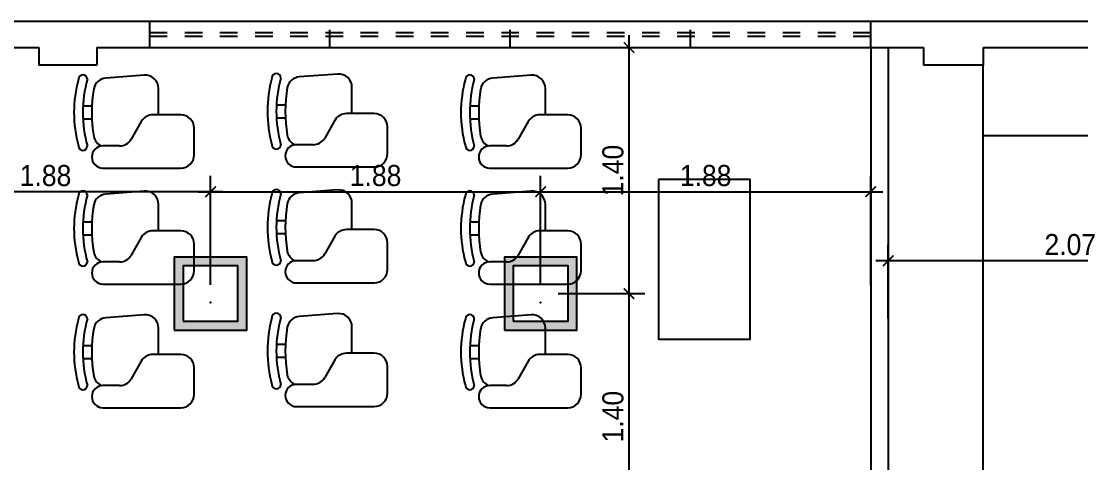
# Model space of a CAD drawing. Header units: millimetres. Extents: x 7034 to 7235, y -465 to -380.
# Drawn here: x 7133.9 to 7139.93, y -426.16 to -423.65 of the extents above; entities that cross this region are included whole.
import ezdxf

# ---------------------------------------------------------------- set-up
doc = ezdxf.new("R2010")
doc.units = ezdxf.units.MM
doc.header["$LTSCALE"] = 0.005
doc.linetypes.add('CONTINUO', pattern=[0])
doc.linetypes.add('DASHED', pattern=[19.05, 12.7, -6.35])
doc.layers.get('0').update_dxf_attribs({"linetype": 'CONTINUO'})
doc.layers.get('DEFPOINTS').update_dxf_attribs({"linetype": 'CONTINUO', "lineweight": 15})
for name, color, linetype in [('- COTAS', 12, 'Continuous'), ('0-LUMINOTEC-TETO', 170, 'Continuous'), ('ARQ-PEITORIAL', 4, 'Continuous'), ('ARQ_ALVENARIA', 6, 'Continuous'), ('ARQ_JANELAALTA', 150, 'DASHED'), ('NN_PISO', 8, 'Continuous')]:
    doc.layers.add(name, color=color, linetype=linetype)
doc.layers.add('0-LAYOUT', color=250, linetype='Continuous', lineweight=25)
doc.styles.add('ARQ', font='arial.ttf', dxfattribs={"width": 0.9})
doc.dimstyles.new('1-50', dxfattribs={"dimtxt": 0.12, "dimasz": 0.06, "dimexe": 0.09, "dimexo": 0.1, "dimgap": 0.03, "dimtad": 1, "dimzin": 0, "dimdsep": 46, "dimtxsty": 'ARQ', "dimblk": 'ARCHTICK', "dimcen": 0, "dimdle": 0.07, "dimclrd": 1, "dimclre": 1, "dimclrt": 7, "dimadec": 0, "dimazin": 0, "dimtm": 1e-09, "dimtfac": 1, "dimtofl": 0, "dimtmove": 2, "dimatfit": 3, "dimldrblk": 'ARCHTICK', "dimfxl": 1, "dimtolj": 1, "dimtzin": 0, "dimlwd": -1, "dimlwe": -1, "dimarcsym": 0})

# ---------------------------------------------------------------- blocks, each defined once
blk = doc.blocks.new('A$C778229A4')
at = {"layer": '0-LAYOUT', "linetype": 'Continuous'}
for p, q in [((556.6, 737.6), (252.4, 714.2)), ((670.6, 423.4), (670.6, 632.1)), ((72, 493.9), (142.4, 493.9)), ((847, 423.4), (626.1, 423.4)), ((142.4, 388.1), (72, 388.1)), ((534.2, 370.1), (454.1, 229.7)), ((952.8, 105.8), (952.8, 317.5)), ((362.2, 176.4), (229.5, 176.4)), ((229.5, 0), (847, 0))]:
    blk.add_line(p, q, dxfattribs=at)
for centre, radius, start, end in [((1004.3, 441), 1004.3, 164.72346, 195.27654), ((70.8, 705.6), 35.3, 0, 180), ((1074.9, 441), 1004.3, 164.72346, 195.27654), ((260.5, 608.7), 105.8, 94.39871, 168.30549), ((564.7, 632.1), 105.8, 0, 94.39871), ((1283.9, 441), 1142.8, 170.47649, 189.52351), ((626.1, 317.5), 105.8, 90, 150.25512), ((847, 317.5), 105.8, 0, 90), ((70.8, 176.4), 35.3, 180, 0), ((229.5, 88.2), 88.2, 90, 270), ((260.5, 273.4), 105.8, 191.69451, 247.18493), ((362.2, 282.3), 105.8, 270, 330.25512), ((847, 105.8), 105.8, 270, 0)]:
    blk.add_arc(centre, radius, start, end, dxfattribs=at)
blk = doc.blocks.new('011239')
h = blk.add_hatch(color=256)
h.paths.add_polyline_path([(-20.6, 20.75), (-20.6, -20.75), (20.6, -20.75), (20.6, 20.75)])
h.paths.add_polyline_path([(15.6, 15.75), (15.6, -15.75), (-15.6, -15.75), (-15.6, 15.75)], flags=16)
for points in [[(-20.6, -20.75), (20.6, -20.75), (20.6, 20.75), (-20.6, 20.75)], [(-15.6, -15.75), (15.6, -15.75), (15.6, 15.75), (-15.6, 15.75)]]:
    blk.add_lwpolyline(points, close=True)
blk = doc.blocks.new('_ArchTick')
at = {"color": 0, "linetype": 'ByBlock', "const_width": 0.15}
blk.add_lwpolyline([(-0.5, -0.5), (0.5, 0.5)], dxfattribs=at)
blk = doc.blocks.new('*D254')
at = {"layer": '- COTAS', "color": 1, "transparency": 16777216}
for p, q in [((7138.8345, -425.34), (7138.8345, -424.9215)), ((7140.9045, -425.3986), (7140.9045, -424.9215)), ((7140.9745, -425.0115), (7138.7645, -425.0115))]:
    blk.add_line(p, q, dxfattribs=at)
at = {"layer": 'DEFPOINTS', "color": 0, "transparency": 16777216}
for p in [(7138.8345, -425.0115), (7138.8345, -425.44), (7140.9045, -425.4986)]:
    blk.add_point(p, dxfattribs=at)
at = {"layer": '- COTAS', "color": 1, "transparency": 16777216, "xscale": 0.06, "yscale": 0.06, "zscale": 0.06, "rotation": 180}
blk.add_blockref('_ArchTick', (7138.8345, -425.0115), dxfattribs=at)
at = {"layer": '- COTAS', "color": 1, "transparency": 16777216, "xscale": 0.06, "yscale": 0.06, "zscale": 0.06}
blk.add_blockref('_ArchTick', (7140.9045, -425.0115), dxfattribs=at)
at = {"layer": '- COTAS', "color": 7, "transparency": 16777216, "insert": (7139.8695, -424.9202), "char_height": 0.12, "attachment_point": 5, "style": 'ARQ'}
blk.add_mtext('\\A1;2.07', dxfattribs=at)
blk = doc.blocks.new('*D265')
at = {"layer": 'DEFPOINTS', "color": 0, "transparency": 16777216}
for p in [(7133.1045, -424.6187), (7133.1045, -424.6556), (7134.9811, -424.6556)]:
    blk.add_point(p, dxfattribs=at)
at = {"layer": 'NN_PISO', "color": 1, "transparency": 16777216}
for p, q in [((7133.1045, -424.5556), (7133.1045, -424.5287)), ((7134.9811, -424.5556), (7134.9811, -424.5287)), ((7135.0511, -424.6187), (7133.0345, -424.6187))]:
    blk.add_line(p, q, dxfattribs=at)
at = {"layer": 'NN_PISO', "color": 1, "transparency": 16777216, "xscale": 0.06, "yscale": 0.06, "zscale": 0.06, "rotation": 180}
blk.add_blockref('_ArchTick', (7133.1045, -424.6187), dxfattribs=at)
at = {"layer": 'NN_PISO', "color": 1, "transparency": 16777216, "xscale": 0.06, "yscale": 0.06, "zscale": 0.06}
blk.add_blockref('_ArchTick', (7134.9811, -424.6187), dxfattribs=at)
at = {"layer": 'NN_PISO', "color": 7, "transparency": 16777216, "insert": (7134.0428, -424.5275), "char_height": 0.12, "attachment_point": 5, "style": 'ARQ'}
blk.add_mtext('\\A1;1.88', dxfattribs=at)
blk = doc.blocks.new('*D266')
at = {"layer": 'DEFPOINTS', "color": 0, "transparency": 16777216}
for p in [(7136.8578, -424.6187), (7134.9811, -425.2486), (7136.8578, -425.2486)]:
    blk.add_point(p, dxfattribs=at)
at = {"layer": 'NN_PISO', "color": 1, "transparency": 16777216}
for p, q in [((7134.9811, -425.1486), (7134.9811, -424.5287)), ((7136.8578, -425.1486), (7136.8578, -424.5287)), ((7134.9111, -424.6187), (7136.9278, -424.6187))]:
    blk.add_line(p, q, dxfattribs=at)
at = {"layer": 'NN_PISO', "color": 1, "transparency": 16777216, "xscale": 0.06, "yscale": 0.06, "zscale": 0.06, "rotation": 180}
blk.add_blockref('_ArchTick', (7134.9811, -424.6187), dxfattribs=at)
at = {"layer": 'NN_PISO', "color": 1, "transparency": 16777216, "xscale": 0.06, "yscale": 0.06, "zscale": 0.06}
blk.add_blockref('_ArchTick', (7136.8578, -424.6187), dxfattribs=at)
at = {"layer": 'NN_PISO', "color": 7, "transparency": 16777216, "insert": (7135.9195, -424.5275), "char_height": 0.12, "attachment_point": 5, "style": 'ARQ'}
blk.add_mtext('\\A1;1.88', dxfattribs=at)
blk = doc.blocks.new('*D267')
at = {"layer": '- COTAS', "color": 1, "transparency": 16777216}
for p, q in [((7136.8578, -425.1486), (7136.8578, -424.5287)), ((7138.7345, -425.1486), (7138.7345, -424.5287)), ((7136.7878, -424.6187), (7138.8045, -424.6187))]:
    blk.add_line(p, q, dxfattribs=at)
at = {"layer": 'DEFPOINTS', "color": 0, "transparency": 16777216}
for p in [(7138.7345, -424.6187), (7136.8578, -425.2486), (7138.7345, -425.2486)]:
    blk.add_point(p, dxfattribs=at)
at = {"layer": '- COTAS', "color": 1, "transparency": 16777216, "xscale": 0.06, "yscale": 0.06, "zscale": 0.06, "rotation": 180}
blk.add_blockref('_ArchTick', (7136.8578, -424.6187), dxfattribs=at)
at = {"layer": '- COTAS', "color": 1, "transparency": 16777216, "xscale": 0.06, "yscale": 0.06, "zscale": 0.06}
blk.add_blockref('_ArchTick', (7138.7345, -424.6187), dxfattribs=at)
at = {"layer": '- COTAS', "color": 7, "transparency": 16777216, "insert": (7137.7961, -424.5275), "char_height": 0.12, "attachment_point": 5, "style": 'ARQ'}
blk.add_mtext('\\A1;1.88', dxfattribs=at)
blk = doc.blocks.new('*D268')
at = {"layer": 'DEFPOINTS', "color": 0, "transparency": 16777216}
for p in [(7136.8578, -425.1986), (7137.3607, -425.1986), (7136.8578, -426.5986)]:
    blk.add_point(p, dxfattribs=at)
at = {"layer": 'NN_PISO', "color": 1, "transparency": 16777216}
for p, q in [((7137.3607, -426.6686), (7137.3607, -425.1286)), ((7136.9578, -425.1986), (7137.4507, -425.1986)), ((7136.9578, -426.5986), (7137.4507, -426.5986))]:
    blk.add_line(p, q, dxfattribs=at)
at = {"layer": 'NN_PISO', "color": 1, "transparency": 16777216, "xscale": 0.06, "yscale": 0.06, "zscale": 0.06}
for p, rotation in [((7137.3607, -425.1986), 90), ((7137.3607, -426.5986), 270)]:
    blk.add_blockref('_ArchTick', p, dxfattribs=dict(at, rotation=rotation))
at = {"layer": 'NN_PISO', "color": 7, "transparency": 16777216, "insert": (7137.2695, -425.8986), "char_height": 0.12, "attachment_point": 5, "rotation": 90, "style": 'ARQ'}
blk.add_mtext('\\A1;1.40', dxfattribs=at)
blk = doc.blocks.new('*D269')
at = {"layer": '- COTAS', "color": 1, "transparency": 16777216}
for p, q in [((7137.3607, -425.2686), (7137.3607, -423.7286)), ((7136.9578, -423.7986), (7137.4507, -423.7986)), ((7136.9578, -425.1986), (7137.4507, -425.1986))]:
    blk.add_line(p, q, dxfattribs=at)
at = {"layer": 'DEFPOINTS', "color": 0, "transparency": 16777216}
for p in [(7136.8578, -423.7986), (7137.3607, -423.7986), (7136.8578, -425.1986)]:
    blk.add_point(p, dxfattribs=at)
at = {"layer": '- COTAS', "color": 1, "transparency": 16777216, "xscale": 0.06, "yscale": 0.06, "zscale": 0.06}
for p, rotation in [((7137.3607, -423.7986), 90), ((7137.3607, -425.1986), 270)]:
    blk.add_blockref('_ArchTick', p, dxfattribs=dict(at, rotation=rotation))
at = {"layer": '- COTAS', "color": 7, "transparency": 16777216, "insert": (7137.2695, -424.4986), "char_height": 0.12, "attachment_point": 5, "rotation": 90, "style": 'ARQ'}
blk.add_mtext('\\A1;1.40', dxfattribs=at)

msp = doc.modelspace()

# ---------------------------------------------------------------- linework, layer by layer
at = {"layer": '0-LAYOUT'}
for p, q in [((7139.3745, -426.6986), (7139.3745, -423.8986)), ((7139.3745, -424.2986), (7144.3045, -424.2986))]:
    msp.add_line(p, q, dxfattribs=at)
msp.add_lwpolyline([(7137.5285, -424.5486), (7137.5285, -425.4586), (7138.0485, -425.4586), (7138.0485, -424.5486)], close=True, dxfattribs=at)
at = {"layer": 'ARQ-PEITORIAL'}
for p, q in [((7138.7345, -423.7986), (7138.7345, -426.5986)), ((7138.8345, -423.7986), (7138.8345, -426.5986))]:
    msp.add_line(p, q, dxfattribs=at)
at = {"layer": 'ARQ_ALVENARIA'}
for p, q in [((7128.2245, -423.6486), (7144.4545, -423.6486)), ((7134.6345, -423.6486), (7134.6345, -423.7986)), ((7138.7345, -423.7986), (7138.7345, -423.6486)), ((7129.0845, -423.7986), (7134.0045, -423.7986)), ((7134.0045, -423.7986), (7134.0045, -423.8986)), ((7134.3345, -423.7986), (7134.6345, -423.7986)), ((7134.3345, -423.7986), (7134.3345, -423.8986)), ((7134.6345, -423.7986), (7138.7345, -423.7986)), ((7138.7345, -423.7986), (7139.0345, -423.7986)), ((7139.0345, -423.7986), (7139.0345, -423.8986)), ((7139.3745, -423.7986), (7144.0245, -423.7986)), ((7139.3745, -423.7986), (7139.3745, -423.8986)), ((7134.3345, -423.8986), (7134.0045, -423.8986)), ((7139.3745, -423.8986), (7139.0345, -423.8986))]:
    msp.add_line(p, q, dxfattribs=at)
at = {"layer": 'ARQ_JANELAALTA', "ltscale": 0.5}
for p, q in [((7135.6595, -423.7986), (7135.6595, -423.6486)), ((7136.6845, -423.7986), (7136.6845, -423.6486)), ((7137.7095, -423.7986), (7137.7095, -423.6486)), ((7134.6345, -423.7136), (7138.7345, -423.7136)), ((7134.6345, -423.7336), (7138.7345, -423.7336))]:
    msp.add_line(p, q, dxfattribs=at)
for p in [(7135.6595, -423.7986), (7136.6845, -423.7986), (7137.7095, -423.7986)]:
    msp.add_point(p, dxfattribs=at)
at = {"layer": 'NN_PISO'}
for p in [(7134.9811, -425.2486), (7136.8578, -425.2486)]:
    msp.add_point(p, dxfattribs=at)

# ---------------------------------------------------------------- block references
at = {"layer": '0-LAYOUT', "xscale": 0.0007168438189785798, "yscale": 0.0007168438189785798, "zscale": 0.0007168438189785798}
for p in [(7134.2045, -424.4848), (7135.3045, -424.478), (7136.4045, -424.4848), (7134.2045, -425.1443), (7135.3045, -425.1376), (7136.4045, -425.1443), (7134.2045, -425.8479), (7135.3045, -425.8412), (7136.4045, -425.8479)]:
    msp.add_blockref('A$C778229A4', p, dxfattribs=at)
at = {"layer": '0-LUMINOTEC-TETO', "xscale": 0.01000000000021828, "yscale": 0.01000000000021828, "zscale": 0.01000000000021828}
for p in [(7134.9811, -425.1986), (7136.8578, -425.1986)]:
    msp.add_blockref('011239', p, dxfattribs=at)

# ---------------------------------------------------------------- dimensions: what is measured, and where the dimension line sits
at = {"layer": '- COTAS'}
dim = msp.add_linear_dim(base=(7137.3607, -423.7986), p1=(7136.8578, -425.1986), p2=(7136.8578, -423.7986), angle=90, dimstyle='1-50', dxfattribs=at)
dim.commit()
dim.dimension.update_dxf_attribs({"geometry": '*D269', "text_midpoint": (7137.2695, -424.4986)})
for base, p1, p2, picture, middle in [((7138.7345, -424.6187), (7136.8578, -425.2486), (7138.7345, -425.2486), '*D267', (7137.7961, -424.5275)), ((7138.8345, -425.0115), (7140.9045, -425.4986), (7138.8345, -425.44), '*D254', (7139.8695, -424.9202))]:
    dim = msp.add_linear_dim(base=base, p1=p1, p2=p2, dimstyle='1-50', dxfattribs=at)
    dim.commit()
    dim.dimension.update_dxf_attribs({"geometry": picture, "text_midpoint": middle})
at = {"layer": 'NN_PISO'}
for base, p1, p2, picture, middle in [((7133.1045, -424.6187), (7134.9811, -424.6556), (7133.1045, -424.6556), '*D265', (7134.0428, -424.5275)), ((7136.8578, -424.6187), (7134.9811, -425.2486), (7136.8578, -425.2486), '*D266', (7135.9195, -424.5275))]:
    dim = msp.add_linear_dim(base=base, p1=p1, p2=p2, dimstyle='1-50', dxfattribs=at)
    dim.commit()
    dim.dimension.update_dxf_attribs({"geometry": picture, "text_midpoint": middle})
dim = msp.add_linear_dim(base=(7137.3607, -425.1986), p1=(7136.8578, -426.5986), p2=(7136.8578, -425.1986), angle=90, dimstyle='1-50', dxfattribs=at)
dim.commit()
dim.dimension.update_dxf_attribs({"geometry": '*D268', "text_midpoint": (7137.2695, -425.8986)})

doc.saveas('drawing.dxf')
